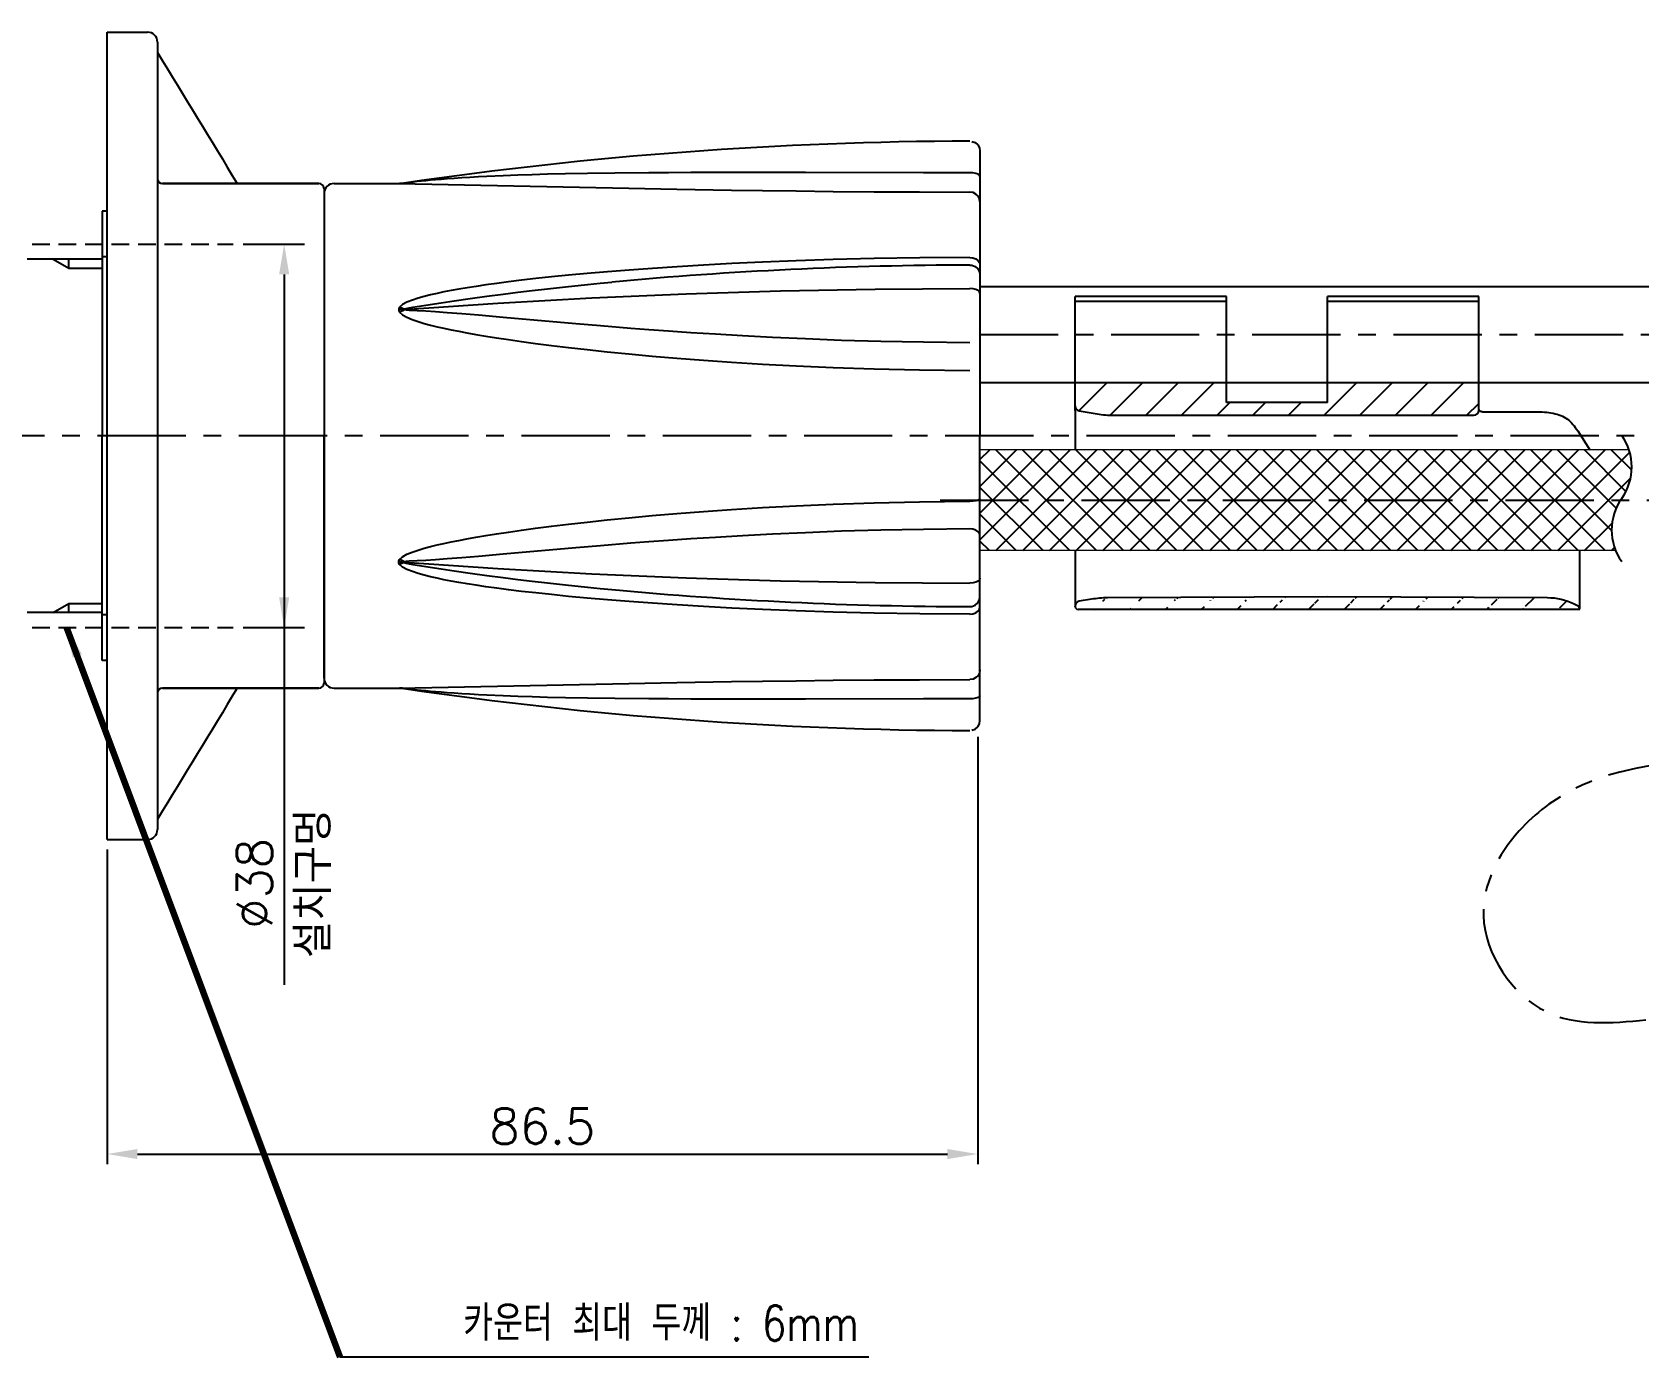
# Model space of a CAD drawing. Extents: x 26147 to 26988, y -4570 to -3976.
# Drawn here: x 26624.1 to 26783.3, y -4304.6 to -4173.3 of the extents above; entities that cross this region are included whole.
import ezdxf
from ezdxf.enums import TextEntityAlignment as Align

# ---------------------------------------------------------------- set-up
doc = ezdxf.new("R2010")
doc.units = 0
doc.header["$LTSCALE"] = 7
doc.header["$MEASUREMENT"] = 0
doc.linetypes.add('CENTER', pattern=[2, 1.25, -0.25, 0.25, -0.25])
doc.linetypes.add('HIDDEN', pattern=[0.375, 0.25, -0.125])
doc.layers.get('0').update_dxf_attribs({"color": 2, "linetype": 'CONTINUOUS'})
for name, color, linetype in [('CL', 1, 'CENTER'), ('D', 2, 'CONTINUOUS'), ('DIM', 2, 'CONTINUOUS'), ('DWG', 7, 'CONTINUOUS'), ('HT', 3, 'CONTINUOUS')]:
    doc.layers.add(name, color=color, linetype=linetype)
doc.styles.add('GHS', font='romans', dxfattribs={"bigfont": 'ghs'})
doc.dimstyles.new('STANDARD$7', dxfattribs={"dimtxt": 3.5, "dimasz": 3, "dimexe": 1, "dimexo": 1, "dimgap": 1, "dimtad": 1, "dimdec": 4, "dimzin": 0, "dimdsep": 46, "dimtxsty": 'GHS', "dimcen": 1, "dimclrd": 256, "dimclre": 256, "dimclrt": 2, "dimadec": 4, "dimazin": 0, "dimtfac": 1, "dimtdec": 4, "dimtmove": 2, "dimatfit": 2, "dimfxl": 1, "dimtolj": 1, "dimtzin": 0, "dimlwd": -1, "dimlwe": -1, "dimarcsym": 0})
pattern_1 = [(44.99999999999994, (25261.43904744474, -1979.073842016087), (-1.767766952966368, 1.76776695296637), [])]

msp = doc.modelspace()

# ---------------------------------------------------------------- hatches: boundary and pattern name
at = {"layer": 'D'}
h = msp.add_hatch(dxfattribs=at)
h.set_pattern_fill('ANSI31', color=256, scale=20, angle=-2.544443745170813e-14, style=0)
h.set_pattern_definition(pattern_1)
h.paths.add_polyline_path([(26727.4495588551, -4208.094902350962), (26727.44956351674, -4210.376050528068, 0.3635617597197967), (26727.86664410699, -4210.864424535017), (26729.63924293625, -4211.159856524269, 0.04098503063980961), (26731.27031323515, -4211.294902350966), (26766.95409111268, -4211.294902350966, 0.6104653000882204), (26767.35336986774, -4210.50010543415), (26767.44954131162, -4210.743186002017), (26767.44954131162, -4208.094902350962), (26752.44954131162, -4208.094902350962), (26752.44954131162, -4210.044902350966), (26742.44954131162, -4210.044902350966), (26742.44954131162, -4208.094902350962)])
h = msp.add_hatch(dxfattribs=at)
h.set_pattern_fill('ANSI31', color=256, scale=20, angle=-2.544443745170813e-14, style=0)
h.set_pattern_definition(pattern_1)
edge = h.paths.add_edge_path()
edge.add_line((26777.28415564071, -4230.211259686164), (26776.90711613966, -4230.022740669063))
edge.add_arc((26777.14999306031, -4230.479585890864), 0.2999998907, 2.086617788859082e-05, 63.43503798781805)
edge.add_arc((26774.22379764956, -4235.389293261165), 6.00005953115, 63.4345884427332, 89.74999913340744)
edge.add_arc((26727.94999306031, -4230.217743496863), 0.49999994195, 99.46228606829592, 179.9999977821896)
edge.add_line((26727.44999306031, -4230.244159612865), (26727.44999306031, -4230.217743477517))
edge.add_arc((26727.74999306031, -4230.244159612865), 0.3, 180, 270)
edge.add_line((26729.06304058831, -4229.525340047368), (26727.86779397091, -4229.724547042062))
edge.add_arc((26730.70703053641, -4239.389318494012), 10.00001393445, 90.24949181652063, 99.46228570060605)
edge.add_line((26752.44999306031, -4229.294185579312), (26730.66348541536, -4229.389247755362))
edge.add_line((26777.44999306031, -4230.544185579312), (26727.74999306031, -4230.544185579312))
edge.add_line((26774.24997778721, -4229.389306560568), (26752.44999306031, -4229.294185579312))
at = {"layer": 'HT'}
h = msp.add_hatch(dxfattribs=at)
h.set_pattern_fill('ANSI37', color=256, scale=15)
h.set_pattern_definition([(45, (-777.0023548601384, -304.5612364652716), (-1.325825214724776, 1.325825214724777), []), (135, (-777.0023548601384, -304.5612364652716), (-1.325825214724777, -1.325825214724776), [])])
h.paths.add_polyline_path([(26718.01997119722, -4214.710055862781), (26718.01997119722, -4224.710055862781), (26781.01731142561, -4224.710055862781, -0.2576762445618977), (26781.6148312684, -4219.538304198487, 0.2397660052036023), (26782.3360503422, -4214.710055862781)])

# ---------------------------------------------------------------- linework, layer by layer
at = {"color": 7, "linetype": 'Continuous'}
for p, q in [((26631.01997341089, -4191.081854620499), (26631.01997341089, -4213.331854627892)), ((26631.51997341089, -4191.081854620499), (26631.01997341089, -4191.081854620499)), ((26631.51997341089, -4195.581854620499), (26631.01997341089, -4195.581854620499)), ((26742.44954131162, -4199.510088809862), (26727.44954131162, -4199.510088809862)), ((26727.44956445548, -4210.835417247517), (26727.44954131162, -4199.510088809862)), ((26742.44954131162, -4200.010088809862), (26727.44954131162, -4200.010088809862)), ((26742.44954131162, -4210.044902350966), (26742.44954131162, -4199.510088809862)), ((26752.44954131162, -4210.044902350966), (26752.44954131162, -4199.510088809862)), ((26767.44954131162, -4199.510088809862), (26752.44954131162, -4199.510088809862)), ((26767.44954131162, -4200.010088809862), (26752.44954131162, -4200.010088809862)), ((26767.44954131162, -4210.728091278515), (26767.44954131162, -4199.510088809862)), ((26727.45497007118, -4211.232737568267), (26727.45192653013, -4211.456410271161)), ((26727.45887805623, -4211.034724618761), (26727.45497007118, -4211.232737568267)), ((26727.45556916353, -4210.936955653016), (26727.45915755538, -4210.971833154517)), ((26727.46013218912, -4210.983177450014), (26727.45887805623, -4211.034724618761)), ((26727.86734222078, -4210.864540886863), (26729.63316260857, -4211.158843140265)), ((26731.27714361322, -4211.294902350966), (26766.94954131162, -4211.294902350966)), ((26752.44954131162, -4210.044902350966), (26742.44954131162, -4210.044902350966)), ((26767.94954131162, -4210.947207620267), (26773.30880627768, -4210.947207620267)), ((26727.45003915768, -4211.705147627066), (26727.45003168596, -4214.710055862782)), ((26727.45192653013, -4211.456410271161), (26727.45003915768, -4211.705147627066)), ((26631.01996331669, -4235.581854055201), (26631.01996331669, -4213.331854627892)), ((26727.45000682089, -4224.710055862782), (26727.44999306031, -4230.244159612865)), ((26777.44954131162, -4230.498166007166), (26777.44954131162, -4224.710055862781)), ((26727.44999306031, -4230.244159612865), (26727.44999306031, -4230.217743477517)), ((26729.06304058831, -4229.525340047368), (26727.86779397091, -4229.724547042062)), ((26752.44999306031, -4229.294185579312), (26730.66348541536, -4229.389247755362)), ((26774.24997778721, -4229.389306560568), (26752.44999306031, -4229.294185579312)), ((26777.28415564071, -4230.211259686164), (26776.90711613966, -4230.022740669063)), ((26631.51997341089, -4231.081854055194), (26631.01996331669, -4231.081854055201)), ((26777.44999306031, -4230.544185579312), (26727.74999306031, -4230.544185579312)), ((26631.51997341089, -4235.581854055201), (26631.01996331669, -4235.581854055201))]:
    msp.add_line(p, q, dxfattribs=at)
at = {"color": 0, "linetype": 'ByBlock', "lineweight": 20}
for p, q in [((26718.01928265471, -4214.210055905847), (26718.01997094523, -4219.710055862781)), ((26782.3360503422, -4214.710055862781), (26718.01997094523, -4214.710055862781)), ((26718.01997119722, -4225.214083133384), (26718.01997119722, -4219.714083133384)), ((26781.01731142561, -4224.710055862781), (26718.01997094523, -4224.710055862781))]:
    msp.add_line(p, q, dxfattribs=at)
at = {"color": 7, "linetype": 'Continuous'}
for points in [[(26727.44956445548, -4210.835417247517), (26727.45025163093, -4210.864339669513), (26727.45166424583, -4210.890875129417), (26727.45352685683, -4210.915169604466), (26727.45556916353, -4210.936955653016)], [(26727.45915755538, -4210.971833154517), (26727.45976603663, -4210.978369690763), (26727.46013218912, -4210.983177450014)], [(26727.46018428267, -4210.983861463263), (26727.46021097713, -4210.984154892112), (26727.46021101958, -4210.980301384518), (26727.46024539108, -4210.978940378513)], [(26767.44954131162, -4210.728091278515), (26767.45246648457, -4210.750579596965), (26767.46115903803, -4210.772550680516), (26767.47544594108, -4210.794004529163), (26767.49510618063, -4210.815214407115)], [(26767.49510618063, -4210.815214407115), (26767.51984075403, -4210.835907050112), (26767.54924711028, -4210.855262665567), (26767.58283354648, -4210.873200801465), (26767.62021050147, -4210.889801909712), (26767.66110045368, -4210.904487553265), (26767.70523653032, -4210.917213518218), (26767.75195928907, -4210.928024018367), (26767.80035395483, -4210.936473258264), (26767.84971618342, -4210.942412639264), (26767.89962234988, -4210.945990759918), (26767.94954131162, -4210.947207620267)], [(26773.30880627768, -4210.947207620267), (26773.52800203308, -4210.949801546865), (26773.74701512892, -4210.958418831668), (26773.96517802658, -4210.973059474616), (26774.18224711483, -4210.993595214766), (26774.39710715038, -4211.020154313062), (26774.60783298677, -4211.053121552564), (26774.81325527203, -4211.092330216614), (26775.01339522348, -4211.137947021862), (26775.20817174588, -4211.190856901218), (26775.39701396618, -4211.250884266317), (26775.57940271323, -4211.318204705562), (26775.75528133583, -4211.394229916763), (26775.92466420313, -4211.479239875118), (26776.08640712273, -4211.572954605415), (26776.23887380223, -4211.675945880213), (26776.38142244268, -4211.788404290413), (26776.51420239573, -4211.910139245114), (26776.63700745503, -4212.041150744366)], [(26776.63700745503, -4212.041150744366), (26776.76583876463, -4212.194814794313), (26776.89170815068, -4212.352658386613), (26777.01461561313, -4212.514681521216), (26777.13456115193, -4212.680884198164), (26777.25154476718, -4212.851266417465), (26778.46568419239, -4214.710055862782)]]:
    msp.add_lwpolyline(points, dxfattribs=at)
for centre, radius, start, end in [((26727.94954131162, -4210.371344423615), 0.4999999428, 180.0000021836262, 260.5377139274774), ((26731.27714529083, -4201.294908691214), 9.9999959936, 260.537713920504, 269.999990387751), ((26766.94954131162, -4210.794926241217), 0.499996811, 270, 0), ((26727.94999306031, -4230.217743496863), 0.49999994195, 99.46228606829592, 179.9999977821896), ((26727.74999306031, -4230.244159612865), 0.3, 180, 270), ((26730.70703053641, -4239.389318494012), 10.00001393445, 90.24949181652063, 99.46228570060605), ((26774.22379764956, -4235.389293261165), 6.00005953115, 63.4345884427332, 89.74999913340744), ((26777.14999306031, -4230.479585890864), 0.2999998907, 2.086617788859082e-05, 63.43503798781805)]:
    msp.add_arc(centre, radius, start, end, dxfattribs=at)
for centre, radius, start, end in [((26777.23051954328, -4216.415407929468), 5.382812499991747, 324.5106567499253, 35.48934325007477), ((26786.00059575293, -4222.665407929468), 5.386437399440015, 144.5381445419063, 215.4618554580937)]:
    msp.add_arc(centre, radius, start, end)
at = {"layer": 'CL'}
for p, q in [((26907.75597817853, -4203.331854628852), (26718.01997119722, -4203.331854628852)), ((26877.33359649657, -4213.331854627884), (26304.09505333595, -4213.331854627884)), ((26714.08906225616, -4219.710055862781), (26791.5505684068, -4219.710055862781))]:
    msp.add_line(p, q, dxfattribs=at)
msp.add_spline([(26791.5505684068, -4219.710055862781), (26799.28277982692, -4219.807834931848), (26812.53792899007, -4228.860866831254), (26802.59654247274, -4241.667519271055), (26776.96991418533, -4248.291649843364), (26771.4469764423, -4252.486932539165), (26767.91229628676, -4260.877497930758), (26774.09798655895, -4270.372085084398), (26784.01665682143, -4271.204399464999)], degree=3, dxfattribs=at)
at = {"layer": 'D'}
msp.add_line((26654.59123638286, -4304.592554004623), (26707.0188218003, -4304.592554004623), dxfattribs=at)
at = {"layer": 'DIM', "color": 3, "linetype": 'HIDDEN'}
for p, q in [((26624.09505333596, -4194.331854627884), (26644.00289810246, -4194.331854627882)), ((26624.09505333596, -4232.331854627862), (26644.00289810246, -4232.331854627865))]:
    msp.add_line(p, q, dxfattribs=at)
at = {"layer": 'DIM'}
for p, q in [((26645.00289810246, -4194.331854627881), (26651.07029661319, -4194.331854627881)), ((26626.18620760914, -4195.831854627884), (26627.74505333595, -4196.731854627884)), ((26627.74505333595, -4196.731854627884), (26631.01997341089, -4196.731854627884)), ((26649.07029661319, -4197.331854627873), (26649.07029661319, -4267.717317981913)), ((26626.18620760914, -4230.831854627884), (26627.74505333595, -4229.931854627885)), ((26627.74505333595, -4229.931854627885), (26631.01997341089, -4229.931854627885)), ((26645.00289810246, -4232.331854627881), (26651.07029661319, -4232.331854627881))]:
    msp.add_line(p, q, dxfattribs=at)
at = {"layer": 'DIM', "ltscale": 0.6}
for p, q in [((26717.79487202803, -4243.162751498285), (26717.79487202803, -4285.495225347937)), ((26631.51997341093, -4254.331854627884), (26631.51997341093, -4285.495225347937)), ((26634.51997341093, -4284.495225347937), (26714.79487202803, -4284.495225347937))]:
    msp.add_line(p, q, dxfattribs=at)
at = {"layer": 'DIM'}
for points in [[(26648.57029661319, -4197.331854627881), (26649.57029661319, -4197.331854627881), (26649.07029661319, -4194.331854627881)], [(26648.57029661319, -4229.331854627881), (26649.57029661319, -4229.331854627881), (26649.07029661319, -4232.331854627881)]]:
    msp.add_solid(points, dxfattribs=at)
at = {"layer": 'DIM', "ltscale": 0.6}
for points in [[(26634.51997341093, -4283.995225347937), (26634.51997341093, -4284.995225347937), (26631.51997341093, -4284.495225347937)], [(26714.79487202803, -4283.995225347937), (26714.79487202803, -4284.995225347937), (26717.79487202803, -4284.495225347937)]]:
    msp.add_solid(points, dxfattribs=at)
at = {"layer": 'DWG'}
for p, q in [((26631.51997341093, -4253.331854627884), (26631.51997341093, -4173.331854627884)), ((26631.51997341093, -4173.331854627884), (26635.51997341093, -4173.331854627884)), ((26636.51997341093, -4174.331854627884), (26636.51997341093, -4252.331854627884)), ((26717.2211912191, -4184.153487518352), (26717.5379323659, -4184.277631957755)), ((26717.5379323659, -4184.277631957755), (26717.794872028, -4184.500957758451)), ((26631.51997341089, -4186.981854627893), (26631.51997341089, -4184.831854627892)), ((26717.794872028, -4184.500957758451), (26717.9620063587, -4184.797532396655)), ((26717.9620063587, -4184.797532396655), (26718.0199711972, -4185.133053317952)), ((26718.0199711972, -4185.133214527852), (26718.01997119722, -4213.33185462835)), ((26673.6419331988, -4187.460092638286), (26672.2189447806, -4187.506744523091)), ((26675.1750419599, -4187.417879671588), (26673.6419331988, -4187.460092638286)), ((26676.95705263451, -4187.377450563292), (26675.1750419599, -4187.417879671588)), ((26679.1270651815, -4187.337815839086), (26676.95705263451, -4187.377450563292)), ((26681.8251242009, -4187.300458498585), (26679.1270651815, -4187.337815839086)), ((26685.1924335993, -4187.26924152938), (26681.8251242009, -4187.300458498585)), ((26700.7323034429, -4187.24375328237), (26694.5034583633, -4187.240409094173)), ((26637.01997341093, -4188.331854627884), (26652.51997341093, -4188.331854627884)), ((26652.51997341093, -4188.331854627884), (26637.01997341093, -4188.331854627884)), ((26653.01997341093, -4188.831854627884), (26653.01997341093, -4237.831854627884)), ((26654.0199734109, -4188.331854625716), (26660.4303772677, -4188.331854625709)), ((26660.4303772676, -4188.331854625709), (26683.2398247289, -4188.796786049186)), ((26660.6584914685, -4188.327926461907), (26660.5130065064, -4188.333496141802)), ((26660.76813437681, -4188.312780681708), (26660.9357434929, -4188.288982454602)), ((26660.9357434929, -4188.2889824545), (26660.9475483872, -4188.287109958708)), ((26660.9475483872, -4188.289273564305), (26660.9357434929, -4188.2889824545)), ((26660.9475591174, -4188.289318113204), (26660.9475560688, -4188.287162471506)), ((26672.2189447806, -4187.506744523091), (26670.7681190188, -4187.562914263801)), ((26683.2398247289, -4188.796786049186), (26687.9974692691, -4188.886807371275)), ((26653.0199734109, -4189.332169544012), (26653.01997341093, -4213.33185462891)), ((26631.01997341089, -4195.831854627884), (26623.59505333595, -4195.831854627884)), ((26627.74505333595, -4196.731854627884), (26627.74505333595, -4195.831854627884)), ((26675.17110067861, -4198.758178073587), (26676.95277651752, -4198.560662802587)), ((26676.95277651752, -4198.560662802587), (26679.12291279231, -4198.334583144891)), ((26823.71954131163, -4198.581854628836), (26718.01997119722, -4198.581854628848)), ((26663.09572040211, -4200.394692490105), (26664.62650658981, -4200.156802423999)), ((26664.62650658981, -4200.156802423999), (26665.92556561041, -4199.962518083297)), ((26665.92556561041, -4199.962518083297), (26667.48832703771, -4199.737475384793)), ((26667.48832703771, -4199.737475384793), (26669.16399984161, -4199.506064368596)), ((26669.16399984161, -4199.506064368596), (26670.76914833021, -4199.293744770397)), ((26670.76914833021, -4199.293744770397), (26672.21754004721, -4199.109980611191)), ((26672.21754004721, -4199.109980611191), (26673.63890936251, -4198.936850441287)), ((26673.63890936251, -4198.936850441287), (26675.17110067861, -4198.758178073587)), ((26660.93574349291, -4200.810418534604), (26660.94754838722, -4200.809482286701)), ((26660.94755911871, -4200.850537461107), (26660.94755906222, -4200.770564321809)), ((26664.08185353642, -4201.061254020804), (26663.09909425251, -4200.994913607605)), ((26665.23899819821, -4201.145613203496), (26664.08185353642, -4201.061254020804)), ((26666.67956198281, -4201.257268739393), (26665.23899819821, -4201.145613203496)), ((26668.31966469671, -4201.3911463637), (26666.67956198281, -4201.257268739393)), ((26670.76811876371, -4201.600894921999), (26668.31966469671, -4201.3911463637)), ((26677.98484389792, -4202.238182531293), (26670.76811876371, -4201.600894921999)), ((26680.40128241281, -4202.441904531481), (26677.98484389792, -4202.238182531293)), ((26823.71954131162, -4208.08185462885), (26718.01997119722, -4208.081854628768)), ((26631.51997341089, -4241.831854627892), (26631.51997341089, -4213.331854627892)), ((26653.01997341093, -4237.331539712783), (26653.01997341093, -4213.331854627884)), ((26718.01997119722, -4241.530494728884), (26718.01997119722, -4213.331854628386)), ((26664.08185353642, -4225.602455235983), (26663.09909425252, -4225.668795649182)), ((26665.23899819823, -4225.518096053283), (26664.08185353642, -4225.602455235983)), ((26666.67956198283, -4225.406440517387), (26665.23899819823, -4225.518096053283)), ((26668.31966469673, -4225.27256289308), (26666.67956198283, -4225.406440517387)), ((26670.76811876372, -4225.06281433478), (26668.31966469673, -4225.27256289308)), ((26677.98484389792, -4224.425526725479), (26670.76811876372, -4225.06281433478)), ((26680.40128241282, -4224.221804725285), (26677.98484389792, -4224.425526725479)), ((26660.93574349293, -4225.853290722183), (26660.94754838722, -4225.854226970087)), ((26660.94755911872, -4225.81317179568), (26660.94755906222, -4225.893144934978)), ((26663.09572040213, -4226.269016766682), (26664.62650658983, -4226.506906832781)), ((26664.62650658983, -4226.506906832781), (26665.92556561042, -4226.701191173483)), ((26665.92556561042, -4226.701191173483), (26667.48832703772, -4226.926233871987)), ((26667.48832703772, -4226.926233871987), (26669.16399984162, -4227.157644888184)), ((26669.16399984162, -4227.157644888184), (26670.76914833023, -4227.369964486383)), ((26670.76914833023, -4227.369964486383), (26672.21754004723, -4227.553728645582)), ((26672.21754004723, -4227.553728645582), (26673.63890936253, -4227.726858815486)), ((26673.63890936253, -4227.726858815486), (26675.17110067862, -4227.905531183185)), ((26675.17110067862, -4227.905531183185), (26676.95277651752, -4228.103046454185)), ((26676.95277651752, -4228.103046454185), (26679.12291279233, -4228.329126111881)), ((26627.74505333595, -4230.831854627884), (26627.74505333595, -4229.931854627885)), ((26631.01997341089, -4230.831854627884), (26623.59505333595, -4230.831854627884)), ((26637.01997341093, -4238.331854627884), (26652.51997341093, -4238.331854627884)), ((26652.51997341093, -4238.331854627884), (26637.01997341093, -4238.331854627884)), ((26654.01997341093, -4238.331854631078), (26660.43037726772, -4238.331854631078)), ((26660.43037726762, -4238.331854631078), (26683.23982472892, -4237.866923207579)), ((26660.65849146852, -4238.33578279488), (26660.51300650642, -4238.330213114985)), ((26660.76813437683, -4238.350928575079), (26660.93574349293, -4238.374726802185)), ((26660.94754838722, -4238.374435692482), (26660.93574349293, -4238.374726802287)), ((26660.93574349293, -4238.374726802287), (26660.94754838722, -4238.376599298079)), ((26660.94755911743, -4238.374391143583), (26660.94755606882, -4238.376546785281)), ((26683.23982472892, -4237.866923207579), (26687.99746926912, -4237.776901885483)), ((26672.21894478062, -4239.156964733682), (26670.76811901882, -4239.100794992979)), ((26673.64193319883, -4239.203616618486), (26672.21894478062, -4239.156964733682)), ((26675.17504195993, -4239.245829585185), (26673.64193319883, -4239.203616618486)), ((26676.95705263453, -4239.286258693481), (26675.17504195993, -4239.245829585185)), ((26679.12706518153, -4239.325893417687), (26676.95705263453, -4239.286258693481)), ((26681.82512420093, -4239.363250758181), (26679.12706518153, -4239.325893417687)), ((26685.19243359932, -4239.394467727385), (26681.82512420093, -4239.363250758181)), ((26700.73230344293, -4239.419955974381), (26694.50345836332, -4239.423300162585)), ((26717.96200635872, -4241.866176860081), (26718.01997119722, -4241.530655938785)), ((26717.22119121913, -4242.510221738385), (26717.53793236593, -4242.386077298981)), ((26717.53793236593, -4242.386077298981), (26717.79487202803, -4242.162751498285)), ((26717.79487202803, -4242.162751498285), (26717.96200635872, -4241.866176860081)), ((26631.51997341093, -4253.331854627884), (26635.51997341093, -4253.331854627884))]:
    msp.add_line(p, q, dxfattribs=at)
for points in [[(26694.5034583633, -4187.240409094173), (26689.3710134431, -4187.248605091971), (26687.1714105806, -4187.257372453381), (26685.1924335993, -4187.26924152938)], [(26717.0174317928, -4187.262712171354), (26712.4266720846, -4187.261039470855), (26700.7323034429, -4187.24375328237)], [(26718.0199711972, -4187.588808021255), (26717.9707276578, -4187.487542788755), (26717.8282591438, -4187.396445580156), (26717.6067301547, -4187.324266164849), (26717.3275150091, -4187.27797111765), (26717.0174304904, -4187.26216729155)], [(26660.4303772674, -4188.331854625709), (26660.5995139461, -4188.327082963204), (26660.76813437681, -4188.312780681708)], [(26660.9475483872, -4188.289238015803), (26660.8034745637, -4188.313157664701), (26660.6584914685, -4188.327926461907)], [(26661.8383081494, -4188.186162926702), (26661.1685162162, -4188.262794583907), (26660.9475591174, -4188.289318113204)], [(26670.7681190188, -4187.562914263801), (26669.16055042, -4187.636723100595), (26668.3196648028, -4187.680696896199), (26667.4852556931, -4187.728283430197), (26666.6795620857, -4187.778209045997), (26665.9246166329, -4187.828775649696), (26665.2389983219, -4187.878111393498), (26664.6280376353, -4187.925070666099), (26664.0818536563, -4187.969705261801), (26663.5741337649, -4188.013683208907), (26663.0990943468, -4188.057219004406), (26662.6626431674, -4188.099469542105), (26662.2588995252, -4188.140700253405), (26661.8383081494, -4188.186162926702)], [(26687.9974692691, -4188.886807371275), (26693.4146264363, -4188.978266678578), (26696.4626587504, -4189.02339309687), (26699.80129490911, -4189.066860645269), (26703.4786512427, -4189.106965134664), (26707.5427053792, -4189.141285434062), (26712.04114271951, -4189.166630695656), (26717.01993020051, -4189.179069038853)], [(26718.0199711972, -4190.145660770251), (26717.9713421124, -4189.848052373056), (26717.8359909125, -4189.587237458554), (26717.6205088822, -4189.373179219854), (26717.3395549157, -4189.230233345452), (26717.0198144648, -4189.179571991555)], [(26717.01993020051, -4195.666894978649), (26712.04569286381, -4195.70112075205), (26707.55079527941, -4195.771789205757), (26703.48942962851, -4195.869700604258), (26699.81407520751, -4195.98757318577), (26696.47691573161, -4196.119880127766), (26693.42999379251, -4196.262707353979), (26690.62531711461, -4196.413630931676), (26688.01459585251, -4196.571745814474), (26685.55995584991, -4196.736828074283), (26683.25810895521, -4196.906911963286), (26681.10840257731, -4197.079820447581), (26679.11014752391, -4197.253341197889), (26677.26262887211, -4197.425251380688), (26675.56494408551, -4197.593716157486), (26674.00958093661, -4197.759042459389), (26672.59323907041, -4197.920867113791), (26671.30465197851, -4198.079131581), (26670.13242379652, -4198.233584816497), (26669.06510368341, -4198.383965349401), (26668.09123924351, -4198.530134160197), (26667.19941200851, -4198.672163123594), (26666.37826105212, -4198.810393721398), (26665.61649669831, -4198.945469930799), (26664.90297521821, -4199.078476700693), (26664.22795522281, -4199.213216403101), (26663.58271332161, -4199.355572068105), (26662.95700820012, -4199.511785801604), (26662.34702678431, -4199.687076577402), (26661.77374851691, -4199.878424034907), (26661.23803631531, -4200.087690383103), (26660.80136669071, -4200.320305154202), (26660.51301152761, -4200.584105729105)], [(26717.01742743371, -4196.408910395354), (26717.22122907561, -4196.429365380152), (26717.53797823531, -4196.553506244856), (26717.79490656891, -4196.776804208255), (26717.96201990081, -4197.073318176257), (26718.01997119721, -4197.408737003252)], [(26717.01981247691, -4195.667287972256), (26717.32787909161, -4195.701616357053), (26717.59787273921, -4195.797229509955), (26717.81947803711, -4195.949469412453), (26717.96748303311, -4196.147978758652), (26718.01997119721, -4196.373903113354)], [(26679.12291279231, -4198.334583144891), (26680.39732767391, -4198.208979949182), (26681.53655192741, -4198.101053293884)], [(26660.94755607021, -4200.809508547502), (26670.24259439662, -4200.185987437299), (26679.56463594642, -4199.673100667287), (26688.90842685082, -4199.271137178273), (26698.26868233551, -4198.980324316968), (26707.64010917621, -4198.800826339759), (26717.01742820512, -4198.73274433915)], [(26718.01997119721, -4199.232490712953), (26717.97119058531, -4199.078233074653), (26717.83546065511, -4198.943104748856), (26717.61941638161, -4198.832282806858), (26717.33779518651, -4198.758415846949), (26717.01742664161, -4198.732492331053)], [(26660.51301152761, -4200.584105729105), (26660.46732590211, -4200.662597925302), (26660.43964037782, -4200.745995934902), (26660.43037726751, -4200.831854620303)], [(26660.93574349301, -4200.810418534502), (26660.76822008741, -4200.822312791805), (26660.59960006802, -4200.829466356803), (26660.43037726751, -4200.831854620405)], [(26660.43037726751, -4200.831854620303), (26660.43983761442, -4200.918768059704), (26660.46759554561, -4201.002580320304), (26660.51300650661, -4201.0807778787)], [(26660.94754838722, -4200.850242855902), (26660.80347456392, -4200.931207968404), (26660.65849146871, -4201.008126128103), (26660.51300650661, -4201.0807778787)], [(26660.51300650661, -4201.0807778787), (26660.79993708032, -4201.349614360604), (26661.23559740251, -4201.589990535607), (26661.77064205542, -4201.808792822305), (26662.34319333982, -4202.011232052), (26662.95223305542, -4202.198683895303), (26663.57671392222, -4202.367306514703), (26664.22074748101, -4202.522276187397), (26664.89458304721, -4202.670005143396), (26665.60700861731, -4202.816753966001), (26666.36769140242, -4202.966928649099), (26667.18776565061, -4203.121873256701), (26668.07853466402, -4203.282427590393), (26669.05137317472, -4203.449114229896), (26670.11771384261, -4203.622163735194), (26671.28902422721, -4203.801569171594), (26672.57677178162, -4203.987178282589), (26673.99237129452, -4204.178842107287), (26675.54711146661, -4204.376631355686), (26677.24437409712, -4204.580247225387), (26679.09165317212, -4204.790223562488), (26681.08989738132, -4205.004491283786), (26683.23982622242, -4205.22037767248), (26685.54213241282, -4205.435105539082), (26687.99747073592, -4205.645822312474), (26690.60904998002, -4205.849825195774), (26693.41462783611, -4206.046591060674), (26696.46266008992, -4206.23470079947), (26699.80129614462, -4206.410648569568), (26703.47865231172, -4206.568806936762), (26707.54270620042, -4206.701208423061), (26712.04114319282, -4206.797347261856), (26717.01993018392, -4206.84404047255)], [(26660.94757094161, -4200.770787287505), (26660.80347809621, -4200.713612016409), (26660.65849552381, -4200.651330020804), (26660.51301282382, -4200.584106349104)], [(26660.93574349291, -4200.810418534604), (26660.93710405051, -4200.795943911902), (26660.94109520631, -4200.782252145307), (26660.94754838722, -4200.769667667208)], [(26660.94754838722, -4200.851388541503), (26660.94110264571, -4200.838764667003), (26660.93711600211, -4200.824986702604), (26660.93574349291, -4200.810418534604)], [(26660.94755906222, -4200.770564321809), (26661.16786240891, -4200.718833372806), (26661.46628715182, -4200.661683417407), (26661.83515309541, -4200.598730111402), (26663.09572040211, -4200.394692490105)], [(26661.46836124901, -4200.898553485002), (26661.16851622221, -4200.875997379002), (26660.94755911871, -4200.850537461107)], [(26663.09909425251, -4200.994913607605), (26662.25889946052, -4200.943293031605), (26661.46836124901, -4200.898553485002)], [(26717.01743179252, -4204.101713190155), (26712.42667184582, -4204.064792630556), (26708.19592601052, -4203.983996339763), (26704.30215282652, -4203.871305167662), (26700.73230267051, -4203.736618410871), (26697.47194825442, -4203.588017763172), (26694.50345737472, -4203.431894742173), (26691.80908218151, -4203.273279922478), (26689.37101233262, -4203.116213887677), (26687.17140944042, -4202.964163702878), (26685.19243244831, -4202.819563803781), (26683.41626317512, -4202.683908229885), (26680.40128241281, -4202.441904531481)], [(26660.51300650663, -4225.582931378087), (26660.79993708032, -4225.314094896183), (26661.23559740253, -4225.07371872118), (26661.77064205542, -4224.854916434482), (26662.34319333982, -4224.652477204787), (26662.95223305542, -4224.465025361484), (26663.57671392222, -4224.296402742084), (26664.22074748103, -4224.141433069382), (26664.89458304722, -4223.993704113384), (26665.60700861733, -4223.846955290779), (26666.36769140243, -4223.696780607681), (26667.18776565063, -4223.541836000079), (26668.07853466403, -4223.381281666387), (26669.05137317473, -4223.214595026884), (26670.11771384263, -4223.041545521586), (26671.28902422723, -4222.862140085186), (26672.57677178163, -4222.676530974184), (26673.99237129452, -4222.484867149486), (26675.54711146663, -4222.287077901086), (26677.24437409712, -4222.083462031385), (26679.09165317212, -4221.873485694285), (26681.08989738132, -4221.65921797298), (26683.23982622242, -4221.443331584285), (26685.54213241283, -4221.228603717684), (26687.99747073592, -4221.017886944284), (26690.60904998003, -4220.813884060984), (26693.41462783612, -4220.617118196084), (26696.46266008992, -4220.42900845728), (26699.80129614462, -4220.253060687182), (26703.47865231172, -4220.094902319981), (26707.54270620042, -4219.962500833682), (26712.04114319282, -4219.86636199488), (26717.01993018392, -4219.819668784186)], [(26718.01997119722, -4219.560073788585), (26717.97134205893, -4219.640005854084), (26717.83599073043, -4219.710055862781), (26717.62050860473, -4219.767547871184), (26717.33955469452, -4219.80594041318), (26717.01981445662, -4219.819547082583)], [(26717.01743179253, -4222.561996066581), (26712.42667184582, -4222.598916626181), (26708.19592601052, -4222.679712916981), (26704.30215282652, -4222.792404089081), (26700.73230267053, -4222.92709084588), (26697.47194825442, -4223.075691493579), (26694.50345737473, -4223.231814514585), (26691.80908218153, -4223.39042933428), (26689.37101233262, -4223.547495369081), (26687.17140944042, -4223.699545553887), (26685.19243244833, -4223.844145452984), (26683.41626317512, -4223.979801026881), (26680.40128241282, -4224.221804725285)], [(26718.01997119722, -4223.217229437987), (26717.97072765752, -4223.014181000983), (26717.82825914343, -4222.831493025982), (26717.60673015442, -4222.686712615179), (26717.32751500903, -4222.593813625486), (26717.01743049042, -4222.562040256185)], [(26660.43037726753, -4225.831854636484), (26660.43983761442, -4225.744941197083), (26660.46759554563, -4225.661128936483), (26660.51300650663, -4225.582931378087)], [(26660.94754838722, -4225.813466400885), (26660.80347456392, -4225.732501288383), (26660.65849146873, -4225.655583128684), (26660.51300650663, -4225.582931378087)], [(26663.09909425252, -4225.668795649182), (26662.25889946052, -4225.720416225182), (26661.46836124903, -4225.765155771785)], [(26660.51301152763, -4226.079603527682), (26660.46732590212, -4226.001111331485), (26660.43964037782, -4225.917713321885), (26660.43037726753, -4225.831854636484)], [(26660.93574349303, -4225.853290722285), (26660.76822008743, -4225.841396464983), (26660.59960006802, -4225.834242899984), (26660.43037726753, -4225.831854636383)], [(26717.01993020052, -4230.996814278087), (26712.04569286382, -4230.962588504686), (26707.55079527943, -4230.891920050986), (26703.48942962852, -4230.794008652485), (26699.81407520753, -4230.676136070981), (26696.47691573163, -4230.543829128985), (26693.42999379252, -4230.401001902779), (26690.62531711462, -4230.250078325082), (26688.01459585252, -4230.091963442284), (26685.55995584992, -4229.926881182482), (26683.25810895523, -4229.756797293479), (26681.10840257732, -4229.583888809184), (26679.11014752393, -4229.410368058883), (26677.26262887212, -4229.238457876085), (26675.56494408553, -4229.069993099287), (26674.00958093662, -4228.904666797383), (26672.59323907043, -4228.742842142981), (26671.30465197853, -4228.58457767578), (26670.13242379652, -4228.430124440283), (26669.06510368342, -4228.279743907378), (26668.09123924353, -4228.133575096583), (26667.19941200853, -4227.991546133186), (26666.37826105212, -4227.853315535382), (26665.61649669833, -4227.718239325981), (26664.90297521823, -4227.585232556086), (26664.22795522283, -4227.450492853679), (26663.58271332162, -4227.308137188682), (26662.95700820012, -4227.151923455183), (26662.34702678432, -4226.976632679385), (26661.77374851692, -4226.78528522188), (26661.23803631532, -4226.576018873684), (26660.80136669072, -4226.343404102585), (26660.51301152763, -4226.079603527682)], [(26660.94757094163, -4225.892921969282), (26660.80347809623, -4225.950097240378), (26660.65849552382, -4226.012379235983), (26660.51301282382, -4226.079602907683)], [(26660.94754838722, -4225.812320715284), (26660.94110264572, -4225.824944589784), (26660.93711600213, -4225.838722554183), (26660.93574349293, -4225.853290722183)], [(26660.93574349293, -4225.853290722183), (26660.93710405052, -4225.867765344885), (26660.94109520633, -4225.88145711148), (26660.94754838722, -4225.89404158958)], [(26660.94755607023, -4225.854200709286), (26670.24259439662, -4226.477721819481), (26679.56463594642, -4226.990608589485), (26688.90842685082, -4227.392572078485), (26698.26868233553, -4227.683384939783), (26707.64010917622, -4227.862882916985), (26717.01742820512, -4227.930964917587)], [(26661.46836124903, -4225.765155771785), (26661.16851622223, -4225.787711877785), (26660.94755911872, -4225.81317179568)], [(26660.94755906222, -4225.893144934978), (26661.16786240893, -4225.944875883981), (26661.46628715182, -4226.00202583938), (26661.83515309542, -4226.064979145385), (26663.09572040213, -4226.269016766682)], [(26679.12291279233, -4228.329126111881), (26680.39732767393, -4228.454729307583), (26681.53655192742, -4228.562655962882)], [(26718.01997119722, -4227.431218543783), (26717.97119058533, -4227.585476182083), (26717.83546065513, -4227.72060450788), (26717.61941638163, -4227.831426449879), (26717.33779518653, -4227.905293409787), (26717.01742664163, -4227.931216925683)], [(26717.01742743373, -4230.254798861382), (26717.22122907563, -4230.234343876584), (26717.53797823533, -4230.11020301188), (26717.79490656892, -4229.886905048481), (26717.96201990082, -4229.590391080479), (26718.01997119722, -4229.254972253484)], [(26717.01981247692, -4230.996421284481), (26717.32787909162, -4230.962092899683), (26717.59787273922, -4230.866479746781), (26717.81947803713, -4230.714239844283), (26717.96748303312, -4230.515730498084), (26718.01997119722, -4230.289806143383)], [(26718.01997119722, -4236.518048486485), (26717.97134211243, -4236.81565688368), (26717.83599091253, -4237.076471798182), (26717.62050888222, -4237.290530036882), (26717.33955491573, -4237.433475911284), (26717.01981446482, -4237.484137265181)], [(26660.43037726742, -4238.331854631078), (26660.59951394612, -4238.336626293583), (26660.76813437683, -4238.350928575079)], [(26660.94754838722, -4238.374471240984), (26660.80347456373, -4238.350551592086), (26660.65849146852, -4238.33578279488)], [(26661.83830814942, -4238.477546330085), (26661.16851621622, -4238.40091467288), (26660.94755911743, -4238.374391143583)], [(26687.99746926912, -4237.776901885483), (26693.41462643632, -4237.68544257818), (26696.46265875042, -4237.640316159881), (26699.80129490912, -4237.596848611482), (26703.47865124272, -4237.556744122079), (26707.54270537922, -4237.522423822682), (26712.04114271952, -4237.49707856108), (26717.01993020052, -4237.484640217883)], [(26670.76811901882, -4239.100794992979), (26669.16055042003, -4239.026986156185), (26668.31966480282, -4238.983012360581), (26667.48525569313, -4238.935425826583), (26666.67956208572, -4238.885500210783), (26665.92461663292, -4238.834933607084), (26665.23899832193, -4238.785597863282), (26664.62803763532, -4238.738638590681), (26664.08185365632, -4238.694003994986), (26663.57413376492, -4238.650026047881), (26663.09909434682, -4238.606490252381), (26662.66264316742, -4238.564239714682), (26662.25889952522, -4238.523009003382), (26661.83830814942, -4238.477546330085)], [(26694.50345836332, -4239.423300162585), (26689.37101344312, -4239.415104164787), (26687.17141058062, -4239.406336803384), (26685.19243359932, -4239.394467727385)], [(26717.01743179282, -4239.400997085382), (26712.42667208462, -4239.402669785881), (26700.73230344293, -4239.419955974381)], [(26718.01997119722, -4239.074901235481), (26717.97072765783, -4239.176166467982), (26717.82825914383, -4239.26726367658), (26717.60673015472, -4239.339443091887), (26717.32751500912, -4239.385738139086), (26717.01743049042, -4239.401541965186)]]:
    msp.add_lwpolyline(points, dxfattribs=at)
for centre, radius, start, end in [((26635.51997341093, -4174.331854627884), 1, 0, 90), ((26718.05707765797, -4578.697965278852), 394.5657010073, 90.15097002787645, 98.32223549683783), ((26637.01997341093, -4187.831854627884), 0.5, 180, 270), ((26652.51997341093, -4188.831854627884), 0.5, 0, 90), ((26654.0199734109, -4189.331854625716), 1, 90, 180), ((26718.05712269008, -4590.972965580057), 394.5656999198, 90.15097697148155, 95.30899363234258), ((26718.05712268972, -3835.69074367668), 394.5656999198, 264.6910063676575, 269.8490230285184), ((26637.01997341093, -4238.831854627884), 0.5, 90, 180), ((26652.51997341093, -4237.831854627884), 0.5, 270, 0), ((26654.01997341093, -4237.331854631078), 1, 180, 270), ((26718.05707765762, -3847.965743977884), 394.5657010073, 261.6777645035841, 269.8490299721235), ((26635.51997341093, -4252.331854627884), 1, 270, 0)]:
    msp.add_arc(centre, radius, start, end, dxfattribs=at)
msp.add_open_spline([(26636.51997341093, -4175.359284516084), (26639.15638861003, -4179.682806571984), (26641.79232722313, -4184.006619820584), (26644.42612905473, -4188.331734383284), (26644.42615346259, -4188.331774464817), (26644.42617787046, -4188.331814546351), (26644.42620227832, -4188.331854627884)], degree=3, knots=[0, 0, 0, 0, 1, 1, 1, 1.000009267161078, 1.000009267161078, 1.000009267161078, 1.000009267161078], dxfattribs=at)
msp.add_open_spline([(26644.42612904763, -4238.331974886083), (26641.79232721883, -4242.657089444585), (26639.15638860733, -4246.980902688187), (26636.51997341093, -4251.304424739583)], degree=3, dxfattribs=at)

# ---------------------------------------------------------------- texts
at = {"layer": 'D', "style": 'GHS', "width": 0.8}
msp.add_text('카운터 최대 두께 : 6mm', height=3.5, dxfattribs=at).set_placement((26706.02830723924, -4302.990918212381), align=Align.RIGHT)
at = {"layer": 'DIM', "insert": (26649.04799993323, -4257.676994796673), "char_height": 3.5, "attachment_point": 5, "rotation": 90.00000000000001, "style": 'GHS'}
msp.add_mtext('%%c38\\P설치구멍', dxfattribs=at)
at = {"layer": 'DIM', "ltscale": 0.6, "insert": (26674.65742271948, -4281.745225347937), "char_height": 3.5, "attachment_point": 5, "style": 'GHS'}
msp.add_mtext('\\A1;86.5', dxfattribs=at)

# ---------------------------------------------------------------- leaders
at = {"layer": 'D'}
msp.add_leader([(26627.51601501293, -4232.331854627863), (26654.59123638286, -4304.592554004623)], dimstyle='STANDARD$7', override={"dimexe": 2, "dimexo": 1, "dimtad": 0, "dimcen": 0, "dimclrd": 256, "dimclre": 256, "dimclrt": 256, "dimadec": 4, "dimtfac": 0.5, "dimtix": 1, "dimtofl": 1, "dimtmove": 2, "dimlwd": 65535, "dimlwe": 65535}, dxfattribs=at)

doc.saveas('drawing.dxf')
